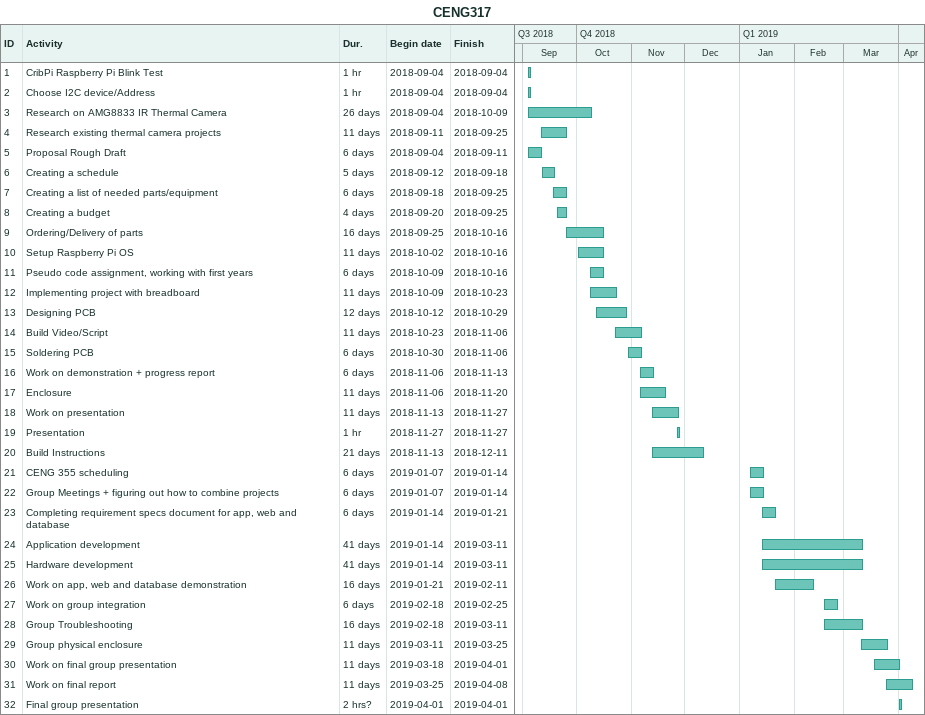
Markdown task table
CENG317

| ID | Task | Duration | Start | Finish |
|---|---|---|---|---|
| 1 | CribPi Raspberry Pi Blink Test | 1h | 2018-09-04 | 2018-09-04 |
| 2 | Choose I2C device/Address | 1h | 2018-09-04 | 2018-09-04 |
| 3 | Research on AMG8833 IR Thermal Camera | 26d | 2018-09-04 | 2018-10-09 |
| 4 | Research existing thermal camera projects | 11d | 2018-09-11 | 2018-09-25 |
| 5 | Proposal Rough Draft | 6d | 2018-09-04 | 2018-09-11 |
| 6 | Creating a schedule | 5d | 2018-09-12 | 2018-09-18 |
| 7 | Creating a list of needed parts/equipment | 6d | 2018-09-18 | 2018-09-25 |
| 8 | Creating a budget | 4d | 2018-09-20 | 2018-09-25 |
| 9 | Ordering/Delivery of parts | 16d | 2018-09-25 | 2018-10-16 |
| 10 | Setup Raspberry Pi OS | 11d | 2018-10-02 | 2018-10-16 |
| 11 | Pseudo code assignment, working with first years | 6d | 2018-10-09 | 2018-10-16 |
| 12 | Implementing project with breadboard | 11d | 2018-10-09 | 2018-10-23 |
| 13 | Designing PCB | 12d | 2018-10-12 | 2018-10-29 |
| 14 | Build Video/Script | 11d | 2018-10-23 | 2018-11-06 |
| 15 | Soldering PCB | 6d | 2018-10-30 | 2018-11-06 |
| 16 | Work on demonstration + progress report | 6d | 2018-11-06 | 2018-11-13 |
| 17 | Enclosure | 11d | 2018-11-06 | 2018-11-20 |
| 18 | Work on presentation | 11d | 2018-11-13 | 2018-11-27 |
| 19 | Presentation | 1h | 2018-11-27 | 2018-11-27 |
| 20 | Build Instructions | 21d | 2018-11-13 | 2018-12-11 |
| 21 | CENG 355 scheduling | 6d | 2019-01-07 | 2019-01-14 |
| 22 | Group Meetings + figuring out how to combine projects | 6d | 2019-01-07 | 2019-01-14 |
| 23 | Completing requirement specs document for app, web and database | 6d | 2019-01-14 | 2019-01-21 |
| 24 | Application development | 41d | 2019-01-14 | 2019-03-11 |
| 25 | Hardware development | 41d | 2019-01-14 | 2019-03-11 |
| 26 | Work on app, web and database demonstration | 16d | 2019-01-21 | 2019-02-11 |
| 27 | Work on group integration | 6d | 2019-02-18 | 2019-02-25 |
| 28 | Group Troubleshooting | 16d | 2019-02-18 | 2019-03-11 |
| 29 | Group physical enclosure | 11d | 2019-03-11 | 2019-03-25 |
| 30 | Work on final group presentation | 11d | 2019-03-18 | 2019-04-01 |
| 31 | Work on final report | 11d | 2019-03-25 | 2019-04-08 |
| 32 | Final group presentation | 2h? | 2019-04-01 | 2019-04-01 |
